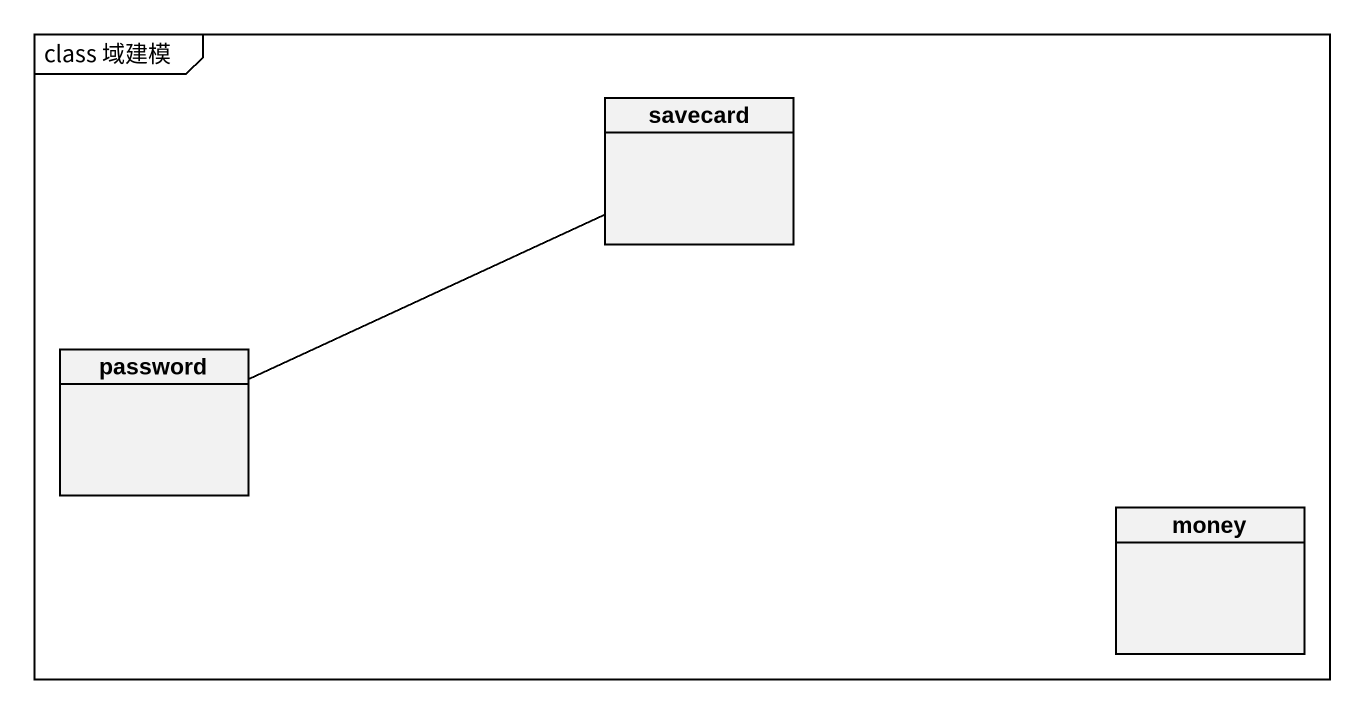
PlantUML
@startuml
mainframe class 域建模
hide circle
hide empty members
class savecard
class password
class money
password -right- savecard
@enduml
